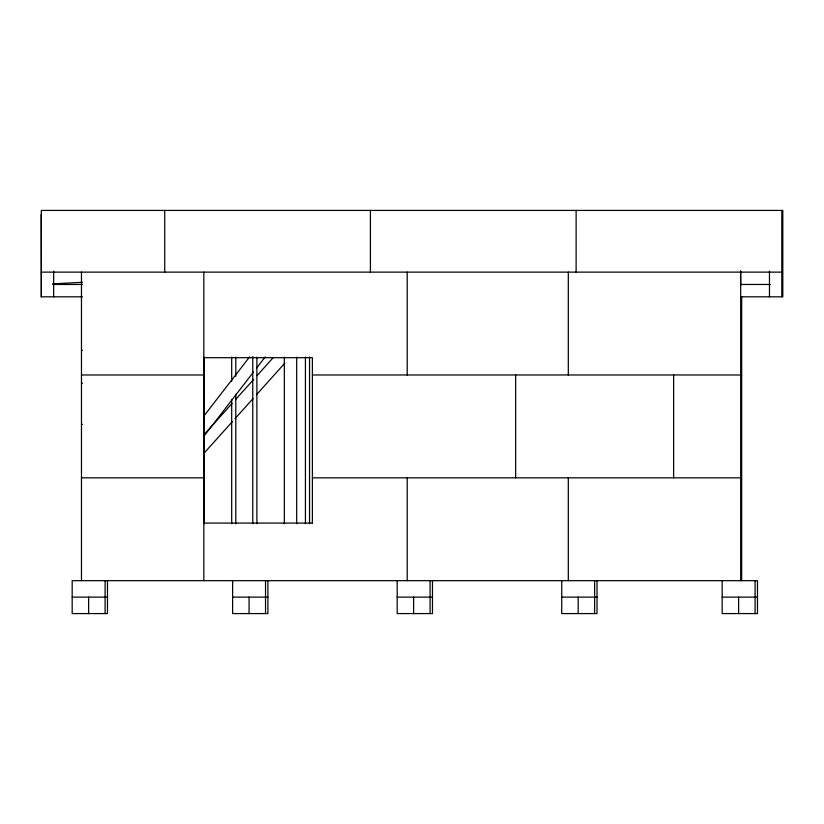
<?xml version="1.0" encoding="UTF-8"?>
<svg xmlns="http://www.w3.org/2000/svg" width="824" height="824" viewBox="0 0 824 824"><rect width="100%" height="100%" fill="white"/><g stroke="black" fill="none" stroke-linecap="round" stroke-linejoin="round"><path stroke-width="1.24" d="M204.105 415.76L249.641 356.844M204.002 436.071L253.462 372.077M256.604 368.019L265.256 356.844M205.485 433.105L232.121 403.41M235.561 399.578L253.607 379.462M257.047 375.631L273.372 357.441M204.022 453.221L232.378 421.61M234.953 418.736L252.999 398.62M256.439 394.789L284.805 363.178M52.757 283.868L82.41 282.313M41.313 272.126L781.811 272.126M52.767 284.465L82.472 284.465M740.56 284.465L770.255 284.465M41.2 296.815L82.472 296.815M740.56 296.815L782.8 296.815L782.8 210.419L41.313 210.419L41.334 296.815L41.2 214.528M81.473 350.293L82.462 350.293M203.827 357.698L312.389 357.698L312.389 523.075M81.473 374.972L203.827 374.972M312.389 374.972L741.672 374.972M81.473 383.201L82.462 383.201M81.473 424.339L82.462 424.339M81.473 477.827L203.827 477.827M312.389 477.827L740.683 477.827M203.549 523.075L312.677 523.075M72.182 597.122L107.47 597.122M232.615 597.122L267.913 597.122M397.178 597.122L432.476 597.122M561.731 597.122L597.029 597.122M722.174 597.122L757.472 597.122M781.811 210.419L781.811 296.815M769.472 271.096L769.472 296.815M755.083 580.673L755.083 613.581M741.672 296.815L741.672 580.673M740.683 271.096L740.683 580.673M740.57 271.096L740.663 285.31M738.623 597.122L738.623 613.581M722.174 580.673L722.174 613.581L757.472 613.581L757.472 580.673L72.182 580.673L72.182 613.581L107.47 613.581L107.47 580.673M673.63 374.972L673.63 477.827M597.029 580.673L597.029 613.581L561.731 613.581L561.731 580.673M594.64 580.673L594.64 613.581M578.191 597.122L578.191 613.581M576.12 210.419L576.12 272.126M568.313 272.126L568.313 374.972M568.313 477.827L568.313 580.673M515.659 374.972L515.659 477.827M432.476 580.673L432.476 613.581L397.178 613.581L397.178 580.673M430.087 580.673L430.087 613.581M413.627 597.122L413.627 613.581M407.211 272.126L407.211 374.972M407.211 477.827L407.211 580.673M370.419 210.419L370.419 272.126M309.546 357.101L309.536 523.683M305.426 357.101L305.436 523.683M296.692 357.101L296.692 523.683M284.342 357.101L284.342 523.714M267.913 580.673L267.913 613.581L232.615 613.581L232.615 580.673M265.534 580.673L265.534 613.581M256.882 357.101L256.892 523.724M252.762 356.586L252.783 523.683M249.075 597.122L249.075 613.581M235.798 357.101L235.798 376.321M235.798 394.212L235.798 523.776M231.688 357.101L231.688 381.45M231.688 399.393L231.688 523.683M204.218 357.101L204.239 523.807M203.827 272.126L203.827 580.673M164.728 210.419L164.728 272.126M105.091 580.673L105.091 613.581M88.632 597.122L88.632 613.581M81.473 272.126L81.473 580.673M53.653 271.096L53.653 296.815"/></g></svg>
